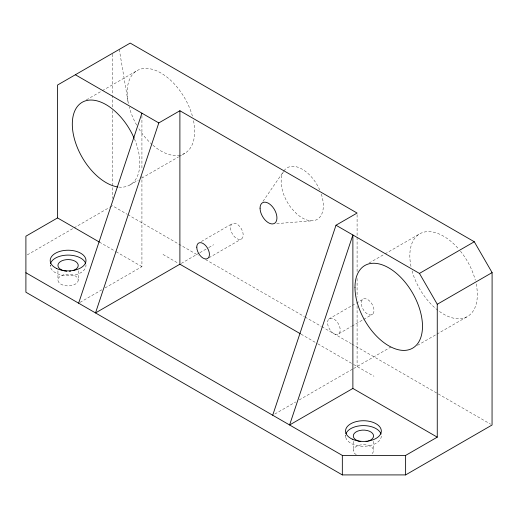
<?xml version="1.0" encoding="UTF-8"?>
<svg xmlns="http://www.w3.org/2000/svg" width="518" height="518" viewBox="0 0 518 518"><rect width="100%" height="100%" fill="white"/><g stroke="black" fill="none" stroke-linecap="round" stroke-linejoin="round"><path stroke-width="0.39" stroke-dasharray="2.59 1.94" d="M263.014 201.308L283.527 171.503M86.364 99.883L101.638 91.064M102.331 90.663L137.05 70.629M129.921 184.965L138.254 180.16M141.725 178.153L178.522 156.915M179.222 156.514L184.771 153.309M27.292 254.882L73.329 228.302M74.029 227.901L109.602 207.362M110.302 206.96L112.393 205.75L127.104 214.245M80.031 302.382L102.286 289.536M105.063 287.93L141.926 266.647L141.926 176.185M201.385 241.472L232.381 223.575M181.274 263.416L199.184 253.075M199.87 252.68L208.139 247.908M208.825 247.507L213.649 244.723M208.955 257.77L241.33 239.076M369.043 263.086L384.317 254.267M385.01 253.872L419.722 233.832M328.885 318.965L351.618 305.84M352.311 305.445L362.639 299.475M338.901 333.689L351.301 326.528M351.987 326.133L363.008 319.768M363.701 319.373L372.656 314.199M274.812 414.031L295.733 401.949M299.216 399.935L352.913 368.933M353.613 368.531L390.85 347.034M417.463 345.364L436.208 334.544M436.901 334.149L467.45 316.517M276.722 223.608L312.794 220.759M127.804 214.653L198.549 255.51M205.555 259.557L304.325 316.595M305.024 316.997L321.141 326.301M321.84 326.709L351.256 343.699M351.962 344.101L490.656 424.203M163.021 254.467L178.548 263.429M301.068 334.168L317.178 343.466M317.877 343.874L352.894 364.089M353.6 364.497L373.977 376.262M99.385 242.087L115.423 251.347M116.123 251.748L141.926 266.647M119.269 49.398L128.309 103.231A47.734 27.558 60 0 1 150.485 68.881A47.734 27.558 60 0 1 192.424 116.2M373.569 441.323L373.569 450.556M357.096 214.672L357.096 236.48M357.096 237.289L357.096 272.015M357.096 278.477L357.096 297.054M357.096 305.944L357.096 366.517M353.282 441.323L353.282 450.556M345.642 437.101L345.642 435.016A17.897 10.334 0 0 0 363.099 446.276A17.897 10.334 0 0 0 381.306 435.45M141.926 115.611L141.926 169.723M112.393 54.176L112.393 94.49M112.393 95.293L112.393 107.388M112.393 110.612L112.393 198.498M78.237 270.817L78.237 280.044A10.146 5.853 0 0 1 63.021 285.114A10.146 5.853 0 0 1 63.021 274.974A10.146 5.853 0 0 1 78.237 280.044M57.945 270.817L57.945 280.044M50.265 264.963L50.265 266.356M356.255 454.7A10.146 5.853 0 0 1 356.255 446.412A10.146 5.853 0 0 1 370.603 446.412A10.146 5.853 0 0 1 370.603 454.7M476.184 283.909A47.734 27.558 60 0 1 438.552 310.806M437.924 310.334A47.734 27.558 60 0 1 412.075 270.94M410.981 266.44A47.734 27.558 60 0 1 422.351 232.621A47.734 27.558 60 0 1 458.922 249.307M460.463 251.165A47.734 27.558 60 0 1 475.304 280.167M180.018 155.128A47.734 27.558 60 0 1 152.778 145.105M152.169 144.574A47.734 27.558 60 0 1 138.235 127.752M136.661 125.078A47.734 27.558 60 0 1 129.189 106.973M193.512 120.707A47.734 27.558 60 0 1 180.743 154.96M134.434 138.895A47.734 27.558 60 0 1 118.596 187.056M85.917 264.504A17.897 10.334 0 0 1 68.518 275.764A17.897 10.334 0 0 1 50.207 265.002M321.289 194.069A29.83 17.224 60 0 1 318.466 218.512A29.83 17.224 60 0 1 296.788 213.947L291.699 208.579A29.83 17.224 60 0 1 283.605 171.413M283.987 170.843A29.83 17.224 60 0 1 319.949 190.527M361.37 304.144A8.948 5.167 60 0 0 371.484 314.866A8.948 5.167 60 0 0 370.092 301.508A8.948 5.167 60 0 0 361.37 304.144M230.529 227.674A8.948 5.167 60 0 0 240.022 239.484A8.948 5.167 60 0 0 240.022 226.826A8.948 5.167 60 0 0 230.529 227.674M327.616 323.627A8.948 5.167 60 0 0 337.73 334.356A8.948 5.167 60 0 0 336.337 320.998A8.948 5.167 60 0 0 327.616 323.627"/><path stroke-width="0.78" d="M57.543 217.929L57.543 85.036L130.206 43.085L474.287 241.751L492.1 272.604L492.055 425.013L405.62 474.915L342.333 474.915L25.9 292.223L25.9 236.202L57.543 217.929L99.385 242.087M78.639 303.185L141.926 113.183M272.714 415.235L336.001 225.233L357.096 213.053L179.895 110.748L158.799 122.928L95.513 312.93L179.895 264.212L300.369 333.767M336.001 225.233L419.45 273.413L474.287 241.751M25.9 272.74L342.333 455.426L405.62 455.426L437.263 437.16L437.263 304.267L492.1 272.604M352.881 388.442L289.594 424.98L352.881 234.978L352.881 388.442L437.263 437.16M75.356 74.754L158.799 122.928M419.45 273.413L437.263 304.267M405.62 455.426L405.62 474.915M342.333 455.426L342.333 474.915M179.895 110.748L179.895 264.212M117.845 186.953A47.734 27.558 60 0 1 75.44 142.34A47.734 27.558 60 0 1 89.543 100.097A47.734 27.558 60 0 1 134.13 138.189M66.77 271.238A10.146 5.853 0 0 1 58.897 262.956A10.146 5.853 0 0 1 74.942 261.111A10.146 5.853 0 0 1 73.161 270.5M70.713 271.089A10.146 5.853 0 0 1 69.412 271.238M358.359 441.012A10.146 5.853 0 0 1 355.659 432.174A10.146 5.853 0 0 1 371.199 432.174A10.146 5.853 0 0 1 368.499 441.012M367.307 441.349A10.146 5.853 0 0 1 366.051 441.595M360.8 441.595A10.146 5.853 0 0 1 358.942 441.194M345.94 433.741A17.897 10.334 0 0 1 363.753 425.608A17.897 10.334 0 0 1 381.047 434.11M50.453 263.656A17.897 10.334 0 0 1 67.664 255.096A17.897 10.334 0 0 1 85.561 263.17M196.775 247.157A8.948 5.167 60 0 0 206.268 258.968A8.948 5.167 60 0 0 206.268 246.309A8.948 5.167 60 0 0 196.775 247.157M56.617 268.486A17.897 10.334 0 0 0 85.729 262.328A17.897 10.334 0 0 0 61.933 250.854A17.897 10.334 0 0 0 56.617 268.486M354.985 287.341A47.734 27.558 60 0 0 405.613 350.33A47.734 27.558 60 0 0 405.613 282.822A47.734 27.558 60 0 0 354.985 287.341M352.272 439.154A17.897 10.334 0 0 0 381.131 432.608A17.897 10.334 0 0 0 356.883 421.451A17.897 10.334 0 0 0 352.272 439.154M260.062 208.178A11.933 6.889 60 0 0 272.714 223.925A11.933 6.889 60 0 0 272.714 207.045A11.933 6.889 60 0 0 260.062 208.178"/></g></svg>
